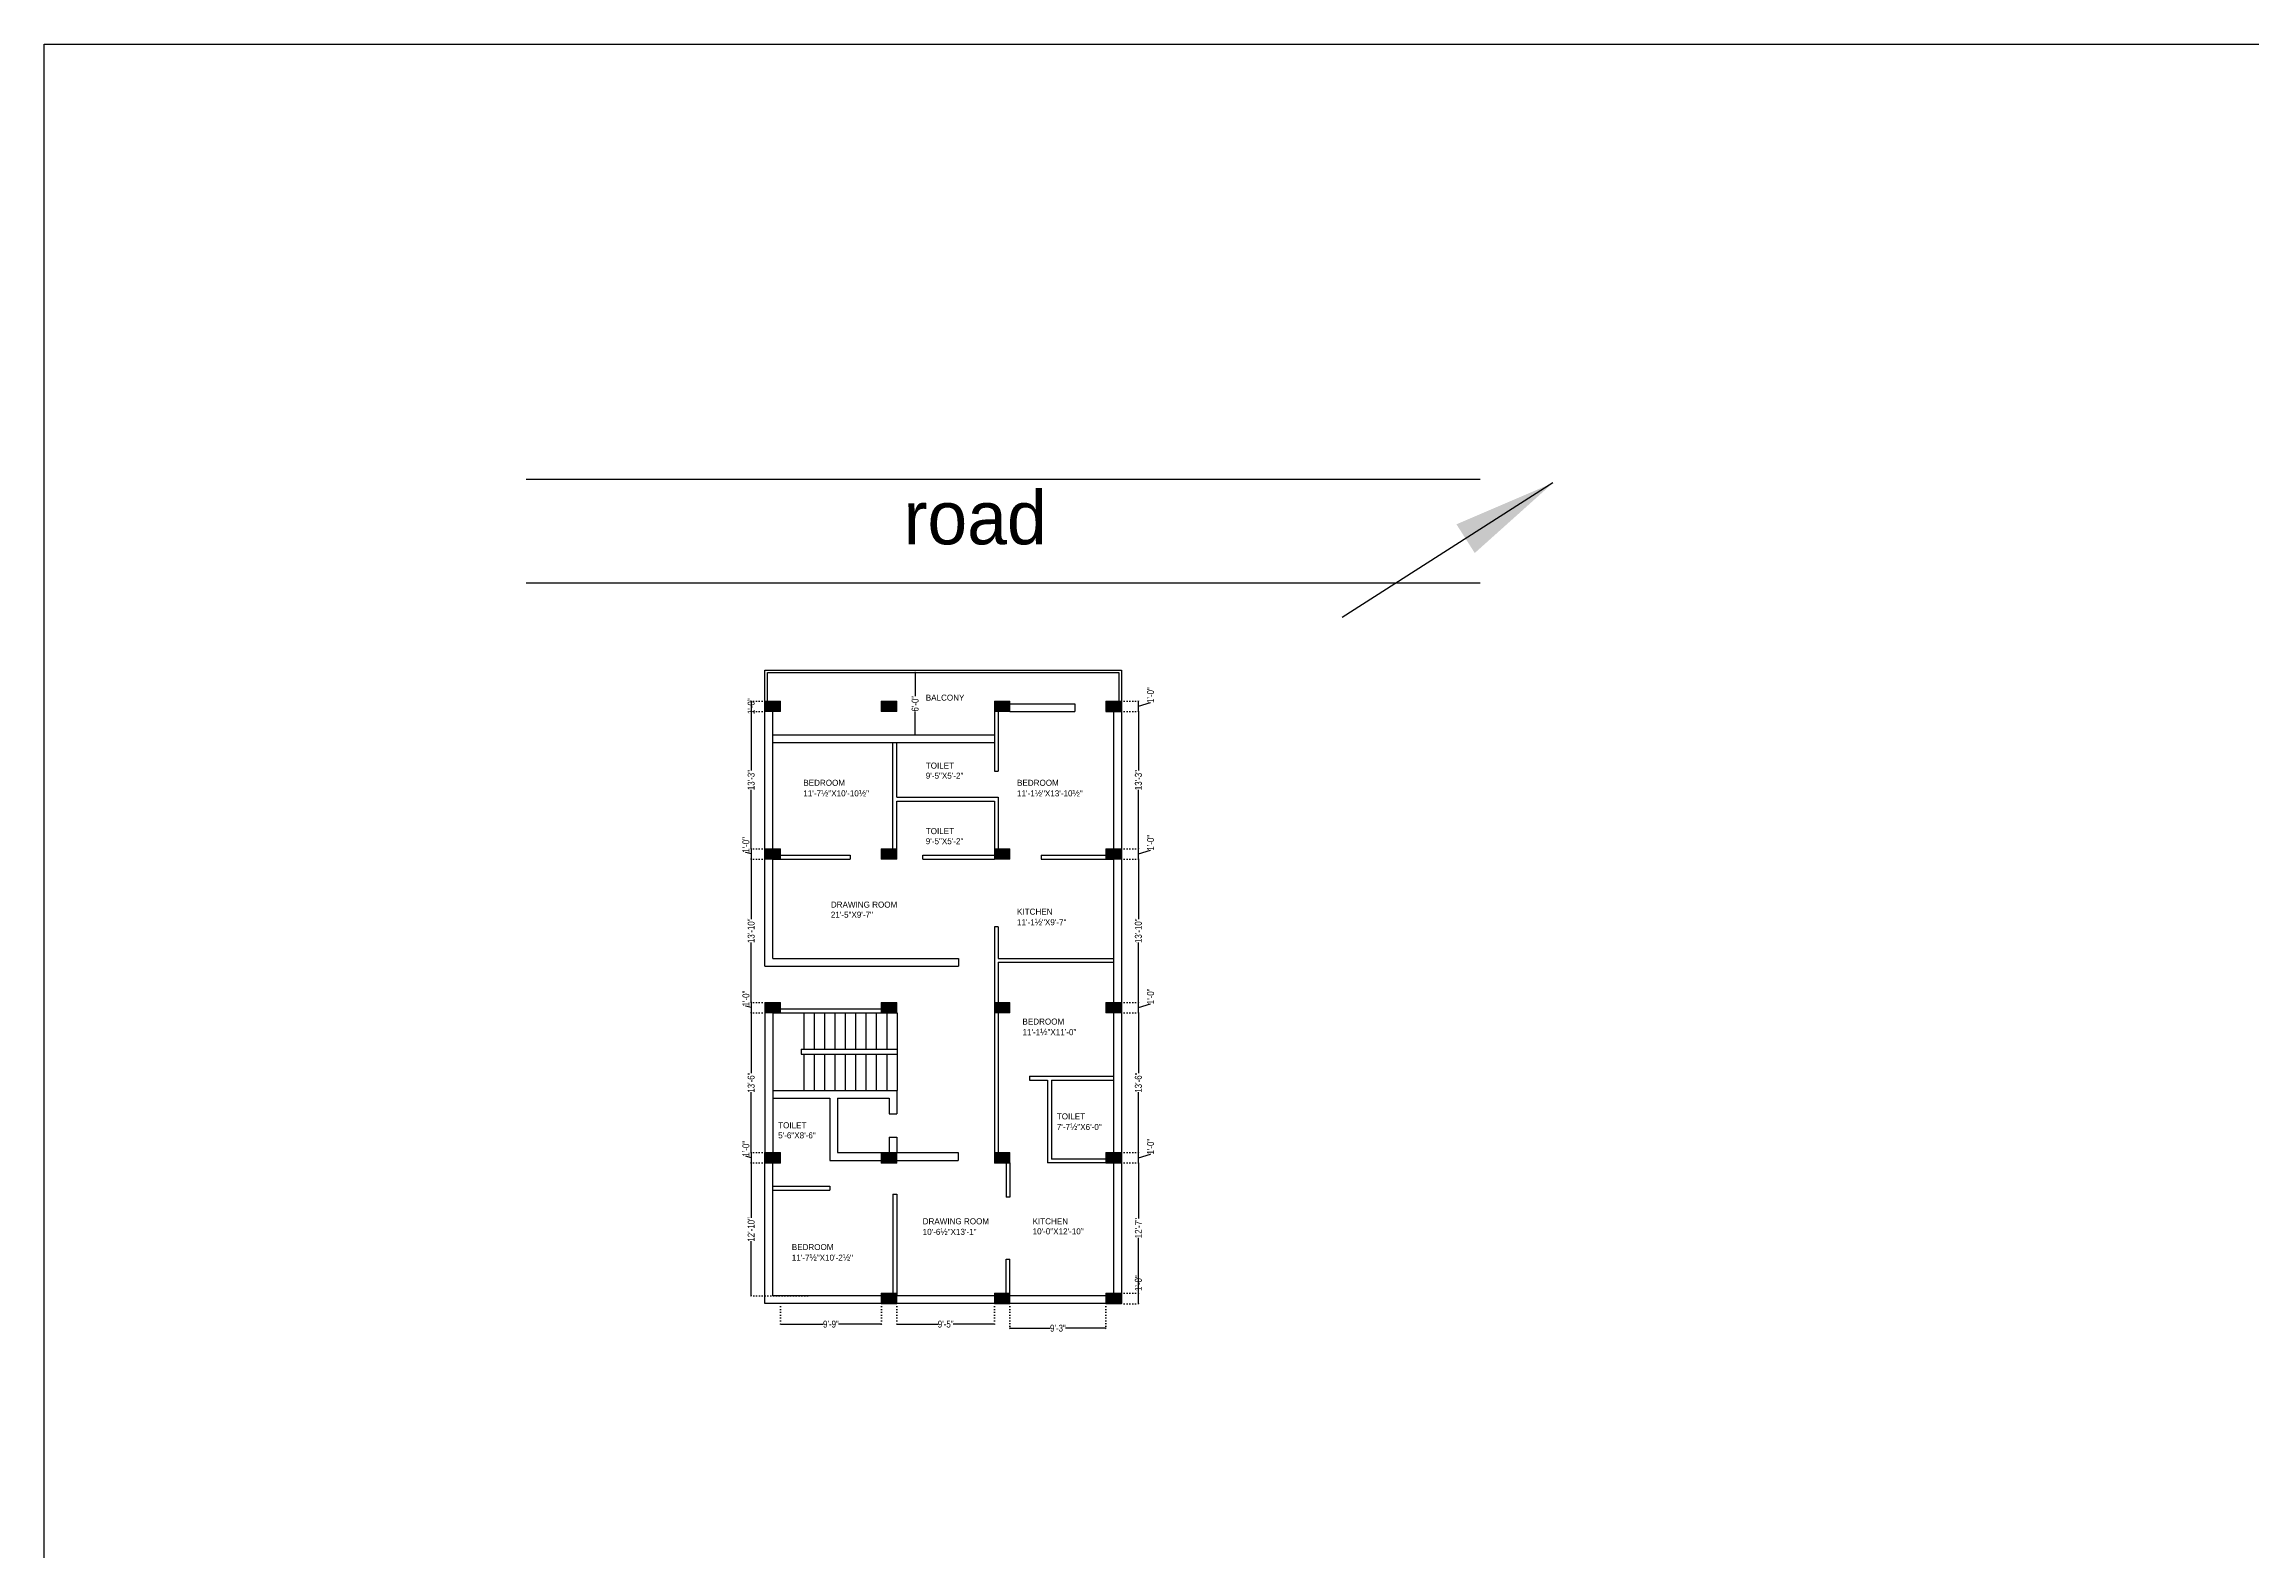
# Model space of a CAD drawing. Extents: x 187966 to 202201, y 659574 to 1343694.
# Drawn here: x 197087 to 199644, y 663675 to 665420 of the extents above; entities that cross this region are included whole.
import ezdxf

# ---------------------------------------------------------------- set-up
doc = ezdxf.new("R2010")
doc.units = 0
doc.header["$MEASUREMENT"] = 0
doc.header["$PDMODE"] = 32
doc.linetypes.add('DOT2', pattern=[3.175, 0, -3.175])
doc.layers.add('A-Wall', color=7, linetype='Continuous', lineweight=30)
doc.layers.add('HATCH', color=8, linetype='Continuous', lineweight=20)
doc.styles.add('AA_03.50', font='ARIALN.TTF', dxfattribs={"height": 8})
doc.styles.get("Standard").update_dxf_attribs({"font": 'stylu.ttf', "height": 7})
doc.dimstyles.new('AA_03.50', dxfattribs={"dimtxt": 9, "dimasz": 3.25, "dimexe": 1.75, "dimexo": 3.375, "dimgap": 0.09, "dimtad": 0, "dimdec": 0, "dimzin": 3, "dimdsep": 46, "dimlunit": 4, "dimtxsty": 'AA_03.50', "dimblk": 'DOTSMALL', "dimcen": 0.09, "dimclre": 7, "dimadec": 0, "dimazin": 0, "dimtfac": 1, "dimtdec": 0, "dimtofl": 0, "dimtmove": 0, "dimatfit": 3, "dimfxl": 1, "dimtolj": 1, "dimtzin": 0, "dimlwd": -1, "dimarcsym": 0})

# ---------------------------------------------------------------- blocks, each defined once
blk = doc.blocks.new('colummn')
at = {"layer": 'HATCH'}
h = blk.add_hatch(dxfattribs=at)
h.set_pattern_fill('ANSI31', color=256)
h.set_pattern_definition([(45, (0, 0), (-0.088388347648, 0.088388347648), [])])
h.paths.add_polyline_path([(198351, 663973.6), (198351, 663961.6), (198369, 663961.6), (198369, 663973.6)])
at = {"layer": 'A-Wall', "lineweight": 0}
blk.add_lwpolyline([(198351, 663973.6), (198351, 663961.6), (198369, 663961.6), (198369, 663973.6)], close=True, dxfattribs=at)
blk = doc.blocks.new('_DotSmall')
at = {"color": 0, "linetype": 'ByBlock', "const_width": 0.5}
blk.add_lwpolyline([(-0.0625, 0, 1), (0.0625, 0, 1)], format="xyb", close=True, dxfattribs=at)
blk = doc.blocks.new('*D201')
at = {"color": 7, "linetype": 'DOT2', "lineweight": -2, "transparency": 16777216}
for p, q in [((197918.7, 664659.5), (197904.3, 664659.5)), ((197918.7, 664647.5), (197904.3, 664647.5))]:
    blk.add_line(p, q, dxfattribs=at)
at = {"color": 0, "transparency": 16777216}
blk.add_line((197906.1, 664659.5), (197906.1, 664647.5), dxfattribs=at)
at = {"layer": 'DEFPOINTS', "color": 0, "transparency": 16777216}
for p in [(197922.1, 664659.5), (197906.1, 664647.5), (197922.1, 664647.5)]:
    blk.add_point(p, dxfattribs=at)
at = {"color": 0, "transparency": 16777216, "xscale": 3.25, "yscale": 3.25, "zscale": 3.25}
for p, rotation in [((197906.1, 664659.5), 90), ((197906.1, 664647.5), 270)]:
    blk.add_blockref('_DotSmall', p, dxfattribs=dict(at, rotation=rotation))
at = {"color": 0, "transparency": 16777216, "insert": (197906.1, 664653.5), "char_height": 8, "attachment_point": 5, "rotation": 90, "style": 'AA_03.50'}
blk.add_mtext('\\A1;1\'-0"', dxfattribs=at)
blk = doc.blocks.new('*D202')
at = {"color": 7, "linetype": 'DOT2', "lineweight": -2, "transparency": 16777216}
for p, q in [((197918.7, 664647.5), (197904.3, 664647.5)), ((197918.7, 664488.5), (197904.3, 664488.5))]:
    blk.add_line(p, q, dxfattribs=at)
at = {"color": 0, "transparency": 16777216}
for p, q in [((197906.1, 664647.5), (197906.1, 664579)), ((197906.1, 664488.5), (197906.1, 664556.9))]:
    blk.add_line(p, q, dxfattribs=at)
at = {"layer": 'DEFPOINTS', "color": 0, "transparency": 16777216}
for p in [(197922.1, 664647.5), (197906.1, 664488.5), (197922.1, 664488.5)]:
    blk.add_point(p, dxfattribs=at)
at = {"color": 0, "transparency": 16777216, "xscale": 3.25, "yscale": 3.25, "zscale": 3.25}
for p, rotation in [((197906.1, 664647.5), 90), ((197906.1, 664488.5), 270)]:
    blk.add_blockref('_DotSmall', p, dxfattribs=dict(at, rotation=rotation))
at = {"color": 0, "transparency": 16777216, "insert": (197906.1, 664568), "char_height": 8, "attachment_point": 5, "rotation": 90, "style": 'AA_03.50'}
blk.add_mtext('\\A1;13\'-3"', dxfattribs=at)
blk = doc.blocks.new('*D203')
at = {"color": 0, "transparency": 16777216}
for p, q in [((197900.1, 664484.3), (197900.1, 664484.4)), ((197906.1, 664482.5), (197900.1, 664484.3)), ((197906.1, 664488.5), (197906.1, 664476.5))]:
    blk.add_line(p, q, dxfattribs=at)
at = {"color": 7, "linetype": 'DOT2', "lineweight": -2, "transparency": 16777216}
for p, q in [((197918.7, 664488.5), (197904.3, 664488.5)), ((197918.7, 664476.5), (197904.3, 664476.5))]:
    blk.add_line(p, q, dxfattribs=at)
at = {"layer": 'DEFPOINTS', "color": 0, "transparency": 16777216}
for p in [(197906.1, 664476.5), (197922.1, 664488.5), (197922.1, 664476.5)]:
    blk.add_point(p, dxfattribs=at)
at = {"color": 0, "transparency": 16777216, "xscale": 3.25, "yscale": 3.25, "zscale": 3.25}
for p, rotation in [((197906.1, 664488.5), 90), ((197906.1, 664476.5), 270)]:
    blk.add_blockref('_DotSmall', p, dxfattribs=dict(at, rotation=rotation))
at = {"color": 0, "transparency": 16777216, "insert": (197900.1, 664492.9), "char_height": 8, "attachment_point": 5, "rotation": 90, "style": 'AA_03.50'}
blk.add_mtext('\\A1;1\'-0"', dxfattribs=at)
blk = doc.blocks.new('*D204')
at = {"color": 7, "linetype": 'DOT2', "lineweight": -2, "transparency": 16777216}
for p, q in [((197918.7, 664476.5), (197904.3, 664476.5)), ((197918.7, 664310.6), (197904.3, 664310.6))]:
    blk.add_line(p, q, dxfattribs=at)
at = {"color": 0, "transparency": 16777216}
for p, q in [((197906.1, 664476.5), (197906.1, 664407.1)), ((197906.1, 664310.6), (197906.1, 664379.9))]:
    blk.add_line(p, q, dxfattribs=at)
at = {"layer": 'DEFPOINTS', "color": 0, "transparency": 16777216}
for p in [(197922.1, 664476.5), (197906.1, 664310.6), (197922.1, 664310.6)]:
    blk.add_point(p, dxfattribs=at)
at = {"color": 0, "transparency": 16777216, "xscale": 3.25, "yscale": 3.25, "zscale": 3.25}
for p, rotation in [((197906.1, 664476.5), 90), ((197906.1, 664310.6), 270)]:
    blk.add_blockref('_DotSmall', p, dxfattribs=dict(at, rotation=rotation))
at = {"color": 0, "transparency": 16777216, "insert": (197906.1, 664393.5), "char_height": 8, "attachment_point": 5, "rotation": 90, "style": 'AA_03.50'}
blk.add_mtext('\\A1;13\'-10"', dxfattribs=at)
blk = doc.blocks.new('*D205')
at = {"color": 0, "transparency": 16777216}
for p, q in [((197900.1, 664306.3), (197900.1, 664306.5)), ((197906.1, 664304.6), (197900.1, 664306.3)), ((197906.1, 664310.6), (197906.1, 664298.6))]:
    blk.add_line(p, q, dxfattribs=at)
at = {"color": 7, "linetype": 'DOT2', "lineweight": -2, "transparency": 16777216}
for p, q in [((197918.7, 664310.6), (197904.3, 664310.6)), ((197918.7, 664298.6), (197904.3, 664298.6))]:
    blk.add_line(p, q, dxfattribs=at)
at = {"layer": 'DEFPOINTS', "color": 0, "transparency": 16777216}
for p in [(197906.1, 664298.6), (197922.1, 664310.6), (197922.1, 664298.6)]:
    blk.add_point(p, dxfattribs=at)
at = {"color": 0, "transparency": 16777216, "xscale": 3.25, "yscale": 3.25, "zscale": 3.25}
for p, rotation in [((197906.1, 664310.6), 90), ((197906.1, 664298.6), 270)]:
    blk.add_blockref('_DotSmall', p, dxfattribs=dict(at, rotation=rotation))
at = {"color": 0, "transparency": 16777216, "insert": (197900.1, 664315), "char_height": 8, "attachment_point": 5, "rotation": 90, "style": 'AA_03.50'}
blk.add_mtext('\\A1;1\'-0"', dxfattribs=at)
blk = doc.blocks.new('*D206')
at = {"color": 7, "linetype": 'DOT2', "lineweight": -2, "transparency": 16777216}
for p, q in [((197918.7, 664298.6), (197904.3, 664298.6)), ((197918.7, 664136.6), (197904.3, 664136.6))]:
    blk.add_line(p, q, dxfattribs=at)
at = {"color": 0, "transparency": 16777216}
for p, q in [((197906.1, 664298.6), (197906.1, 664228.6)), ((197906.1, 664136.6), (197906.1, 664206.5))]:
    blk.add_line(p, q, dxfattribs=at)
at = {"layer": 'DEFPOINTS', "color": 0, "transparency": 16777216}
for p in [(197922.1, 664298.6), (197906.1, 664136.6), (197922.1, 664136.6)]:
    blk.add_point(p, dxfattribs=at)
at = {"color": 0, "transparency": 16777216, "xscale": 3.25, "yscale": 3.25, "zscale": 3.25}
for p, rotation in [((197906.1, 664298.6), 90), ((197906.1, 664136.6), 270)]:
    blk.add_blockref('_DotSmall', p, dxfattribs=dict(at, rotation=rotation))
at = {"color": 0, "transparency": 16777216, "insert": (197906.1, 664217.6), "char_height": 8, "attachment_point": 5, "rotation": 90, "style": 'AA_03.50'}
blk.add_mtext('\\A1;13\'-6"', dxfattribs=at)
blk = doc.blocks.new('*D207')
at = {"color": 7, "linetype": 'DOT2', "lineweight": -2, "transparency": 16777216}
for p, q in [((197918.7, 664136.6), (197904.3, 664136.6)), ((197918.7, 664124.6), (197904.3, 664124.6))]:
    blk.add_line(p, q, dxfattribs=at)
at = {"color": 0, "transparency": 16777216}
for p, q in [((197906.1, 664136.6), (197906.1, 664124.6)), ((197900.1, 664132.3), (197900.1, 664132.5)), ((197906.1, 664130.6), (197900.1, 664132.3))]:
    blk.add_line(p, q, dxfattribs=at)
at = {"layer": 'DEFPOINTS', "color": 0, "transparency": 16777216}
for p in [(197922.1, 664136.6), (197906.1, 664124.6), (197922.1, 664124.6)]:
    blk.add_point(p, dxfattribs=at)
at = {"color": 0, "transparency": 16777216, "xscale": 3.25, "yscale": 3.25, "zscale": 3.25}
for p, rotation in [((197906.1, 664136.6), 90), ((197906.1, 664124.6), 270)]:
    blk.add_blockref('_DotSmall', p, dxfattribs=dict(at, rotation=rotation))
at = {"color": 0, "transparency": 16777216, "insert": (197900.1, 664141), "char_height": 8, "attachment_point": 5, "rotation": 90, "style": 'AA_03.50'}
blk.add_mtext('\\A1;1\'-0"', dxfattribs=at)
blk = doc.blocks.new('*D208')
at = {"color": 7, "linetype": 'DOT2', "lineweight": -2, "transparency": 16777216}
for p, q in [((197918.7, 664124.6), (197904.3, 664124.6)), ((197971.4, 663970.6), (197904.3, 663970.6))]:
    blk.add_line(p, q, dxfattribs=at)
at = {"color": 0, "transparency": 16777216}
for p, q in [((197906.1, 664124.6), (197906.1, 664061.2)), ((197906.1, 663970.6), (197906.1, 664034))]:
    blk.add_line(p, q, dxfattribs=at)
at = {"layer": 'DEFPOINTS', "color": 0, "transparency": 16777216}
for p in [(197922.1, 664124.6), (197906.1, 663970.6), (197974.8, 663970.6)]:
    blk.add_point(p, dxfattribs=at)
at = {"color": 0, "transparency": 16777216, "xscale": 3.25, "yscale": 3.25, "zscale": 3.25}
for p, rotation in [((197906.1, 664124.6), 90), ((197906.1, 663970.6), 270)]:
    blk.add_blockref('_DotSmall', p, dxfattribs=dict(at, rotation=rotation))
at = {"color": 0, "transparency": 16777216, "insert": (197906.1, 664047.6), "char_height": 8, "attachment_point": 5, "rotation": 90, "style": 'AA_03.50'}
blk.add_mtext('\\A1;12\'-10"', dxfattribs=at)
blk = doc.blocks.new('*D209')
at = {"color": 7, "linetype": 'DOT2', "lineweight": -2, "transparency": 16777216}
for p, q in [((198338.3, 663973.6), (198356.3, 663973.6)), ((198338.3, 663961.6), (198356.3, 663961.6))]:
    blk.add_line(p, q, dxfattribs=at)
at = {"color": 0, "transparency": 16777216}
for p, q in [((198354.6, 663973.6), (198354.6, 663976.9)), ((198354.6, 663961.6), (198354.6, 663973.6))]:
    blk.add_line(p, q, dxfattribs=at)
at = {"layer": 'DEFPOINTS', "color": 0, "transparency": 16777216}
for p in [(198334.9, 663973.6), (198334.9, 663961.6), (198354.6, 663973.6)]:
    blk.add_point(p, dxfattribs=at)
at = {"color": 0, "transparency": 16777216, "xscale": 3.25, "yscale": 3.25, "zscale": 3.25}
for p, rotation in [((198354.6, 663973.6), 90), ((198354.6, 663961.6), 270)]:
    blk.add_blockref('_DotSmall', p, dxfattribs=dict(at, rotation=rotation))
at = {"color": 0, "transparency": 16777216, "insert": (198354.6, 663985.4), "char_height": 8, "attachment_point": 5, "rotation": 90, "style": 'AA_03.50'}
blk.add_mtext('\\A1;1\'-0"', dxfattribs=at)
blk = doc.blocks.new('*D210')
at = {"color": 7, "linetype": 'DOT2', "lineweight": -2, "transparency": 16777216}
for p, q in [((198338.3, 664124.6), (198356.3, 664124.6)), ((198338.3, 663973.6), (198356.3, 663973.6))]:
    blk.add_line(p, q, dxfattribs=at)
at = {"color": 0, "transparency": 16777216}
for p, q in [((198354.6, 664124.6), (198354.6, 664060.2)), ((198354.6, 663973.6), (198354.6, 664038))]:
    blk.add_line(p, q, dxfattribs=at)
at = {"layer": 'DEFPOINTS', "color": 0, "transparency": 16777216}
for p in [(198334.9, 664124.6), (198354.6, 664124.6), (198334.9, 663973.6)]:
    blk.add_point(p, dxfattribs=at)
at = {"color": 0, "transparency": 16777216, "xscale": 3.25, "yscale": 3.25, "zscale": 3.25}
for p, rotation in [((198354.6, 664124.6), 90), ((198354.6, 663973.6), 270)]:
    blk.add_blockref('_DotSmall', p, dxfattribs=dict(at, rotation=rotation))
at = {"color": 0, "transparency": 16777216, "insert": (198354.6, 664049.1), "char_height": 8, "attachment_point": 5, "rotation": 90, "style": 'AA_03.50'}
blk.add_mtext('\\A1;12\'-7"', dxfattribs=at)
blk = doc.blocks.new('*D211')
at = {"color": 7, "linetype": 'DOT2', "lineweight": -2, "transparency": 16777216}
for p, q in [((198338.3, 664136.6), (198356.3, 664136.6)), ((198338.3, 664124.6), (198356.3, 664124.6))]:
    blk.add_line(p, q, dxfattribs=at)
at = {"color": 0, "transparency": 16777216}
for p, q in [((198354.6, 664124.6), (198354.6, 664136.6)), ((198354.6, 664130.6), (198368.7, 664134.8)), ((198368.7, 664134.8), (198368.7, 664135))]:
    blk.add_line(p, q, dxfattribs=at)
at = {"layer": 'DEFPOINTS', "color": 0, "transparency": 16777216}
for p in [(198334.9, 664136.6), (198354.6, 664136.6), (198334.9, 664124.6)]:
    blk.add_point(p, dxfattribs=at)
at = {"color": 0, "transparency": 16777216, "xscale": 3.25, "yscale": 3.25, "zscale": 3.25}
for p, rotation in [((198354.6, 664136.6), 90), ((198354.6, 664124.6), 270)]:
    blk.add_blockref('_DotSmall', p, dxfattribs=dict(at, rotation=rotation))
at = {"color": 0, "transparency": 16777216, "insert": (198368.7, 664143.5), "char_height": 8, "attachment_point": 5, "rotation": 90, "style": 'AA_03.50'}
blk.add_mtext('\\A1;1\'-0"', dxfattribs=at)
blk = doc.blocks.new('*D212')
at = {"color": 7, "linetype": 'DOT2', "lineweight": -2, "transparency": 16777216}
for p, q in [((198338.3, 664298.6), (198356.3, 664298.6)), ((198338.3, 664136.6), (198356.3, 664136.6))]:
    blk.add_line(p, q, dxfattribs=at)
at = {"color": 0, "transparency": 16777216}
for p, q in [((198354.6, 664298.6), (198354.6, 664228.6)), ((198354.6, 664136.6), (198354.6, 664206.5))]:
    blk.add_line(p, q, dxfattribs=at)
at = {"layer": 'DEFPOINTS', "color": 0, "transparency": 16777216}
for p in [(198334.9, 664298.6), (198354.6, 664298.6), (198334.9, 664136.6)]:
    blk.add_point(p, dxfattribs=at)
at = {"color": 0, "transparency": 16777216, "xscale": 3.25, "yscale": 3.25, "zscale": 3.25}
for p, rotation in [((198354.6, 664298.6), 90), ((198354.6, 664136.6), 270)]:
    blk.add_blockref('_DotSmall', p, dxfattribs=dict(at, rotation=rotation))
at = {"color": 0, "transparency": 16777216, "insert": (198354.6, 664217.6), "char_height": 8, "attachment_point": 5, "rotation": 90, "style": 'AA_03.50'}
blk.add_mtext('\\A1;13\'-6"', dxfattribs=at)
blk = doc.blocks.new('*D213')
at = {"color": 7, "linetype": 'DOT2', "lineweight": -2, "transparency": 16777216}
for p, q in [((198338.3, 664310.6), (198356.3, 664310.6)), ((198338.3, 664298.6), (198356.3, 664298.6))]:
    blk.add_line(p, q, dxfattribs=at)
at = {"color": 0, "transparency": 16777216}
for p, q in [((198354.6, 664298.6), (198354.6, 664310.6)), ((198354.6, 664304.6), (198368.7, 664308.8)), ((198368.7, 664308.8), (198368.7, 664309))]:
    blk.add_line(p, q, dxfattribs=at)
at = {"layer": 'DEFPOINTS', "color": 0, "transparency": 16777216}
for p in [(198334.9, 664310.6), (198334.9, 664298.6), (198354.6, 664310.6)]:
    blk.add_point(p, dxfattribs=at)
at = {"color": 0, "transparency": 16777216, "xscale": 3.25, "yscale": 3.25, "zscale": 3.25}
for p, rotation in [((198354.6, 664310.6), 90), ((198354.6, 664298.6), 270)]:
    blk.add_blockref('_DotSmall', p, dxfattribs=dict(at, rotation=rotation))
at = {"color": 0, "transparency": 16777216, "insert": (198368.7, 664317.5), "char_height": 8, "attachment_point": 5, "rotation": 90, "style": 'AA_03.50'}
blk.add_mtext('\\A1;1\'-0"', dxfattribs=at)
blk = doc.blocks.new('*D214')
at = {"color": 7, "linetype": 'DOT2', "lineweight": -2, "transparency": 16777216}
for p, q in [((198338.3, 664476.5), (198356.3, 664476.5)), ((198338.3, 664310.6), (198356.3, 664310.6))]:
    blk.add_line(p, q, dxfattribs=at)
at = {"color": 0, "transparency": 16777216}
for p, q in [((198354.6, 664476.5), (198354.6, 664407.1)), ((198354.6, 664310.6), (198354.6, 664379.9))]:
    blk.add_line(p, q, dxfattribs=at)
at = {"layer": 'DEFPOINTS', "color": 0, "transparency": 16777216}
for p in [(198334.9, 664476.5), (198354.6, 664476.5), (198334.9, 664310.6)]:
    blk.add_point(p, dxfattribs=at)
at = {"color": 0, "transparency": 16777216, "xscale": 3.25, "yscale": 3.25, "zscale": 3.25}
for p, rotation in [((198354.6, 664476.5), 90), ((198354.6, 664310.6), 270)]:
    blk.add_blockref('_DotSmall', p, dxfattribs=dict(at, rotation=rotation))
at = {"color": 0, "transparency": 16777216, "insert": (198354.6, 664393.5), "char_height": 8, "attachment_point": 5, "rotation": 90, "style": 'AA_03.50'}
blk.add_mtext('\\A1;13\'-10"', dxfattribs=at)
blk = doc.blocks.new('*D215')
at = {"color": 7, "linetype": 'DOT2', "lineweight": -2, "transparency": 16777216}
for p, q in [((198338.3, 664488.5), (198356.3, 664488.5)), ((198338.3, 664476.5), (198356.3, 664476.5))]:
    blk.add_line(p, q, dxfattribs=at)
at = {"color": 0, "transparency": 16777216}
for p, q in [((198354.6, 664476.5), (198354.6, 664488.5)), ((198354.6, 664482.5), (198368.7, 664486.7)), ((198368.7, 664486.7), (198368.7, 664486.9))]:
    blk.add_line(p, q, dxfattribs=at)
at = {"layer": 'DEFPOINTS', "color": 0, "transparency": 16777216}
for p in [(198334.9, 664488.5), (198334.9, 664476.5), (198354.6, 664488.5)]:
    blk.add_point(p, dxfattribs=at)
at = {"color": 0, "transparency": 16777216, "xscale": 3.25, "yscale": 3.25, "zscale": 3.25}
for p, rotation in [((198354.6, 664488.5), 90), ((198354.6, 664476.5), 270)]:
    blk.add_blockref('_DotSmall', p, dxfattribs=dict(at, rotation=rotation))
at = {"color": 0, "transparency": 16777216, "insert": (198368.7, 664495.4), "char_height": 8, "attachment_point": 5, "rotation": 90, "style": 'AA_03.50'}
blk.add_mtext('\\A1;1\'-0"', dxfattribs=at)
blk = doc.blocks.new('*D216')
at = {"color": 7, "linetype": 'DOT2', "lineweight": -2, "transparency": 16777216}
for p, q in [((198338.3, 664647.5), (198356.3, 664647.5)), ((198338.3, 664488.5), (198356.3, 664488.5))]:
    blk.add_line(p, q, dxfattribs=at)
at = {"color": 0, "transparency": 16777216}
for p, q in [((198354.6, 664647.5), (198354.6, 664579)), ((198354.6, 664488.5), (198354.6, 664556.9))]:
    blk.add_line(p, q, dxfattribs=at)
at = {"layer": 'DEFPOINTS', "color": 0, "transparency": 16777216}
for p in [(198334.9, 664647.5), (198354.6, 664647.5), (198334.9, 664488.5)]:
    blk.add_point(p, dxfattribs=at)
at = {"color": 0, "transparency": 16777216, "xscale": 3.25, "yscale": 3.25, "zscale": 3.25}
for p, rotation in [((198354.6, 664647.5), 90), ((198354.6, 664488.5), 270)]:
    blk.add_blockref('_DotSmall', p, dxfattribs=dict(at, rotation=rotation))
at = {"color": 0, "transparency": 16777216, "insert": (198354.6, 664568), "char_height": 8, "attachment_point": 5, "rotation": 90, "style": 'AA_03.50'}
blk.add_mtext('\\A1;13\'-3"', dxfattribs=at)
blk = doc.blocks.new('*D217')
at = {"color": 7, "linetype": 'DOT2', "lineweight": -2, "transparency": 16777216}
for p, q in [((198338.3, 664659.5), (198356.3, 664659.5)), ((198338.3, 664647.5), (198356.3, 664647.5))]:
    blk.add_line(p, q, dxfattribs=at)
at = {"color": 0, "transparency": 16777216}
for p, q in [((198354.6, 664647.5), (198354.6, 664659.5)), ((198354.6, 664653.5), (198368.7, 664657.7)), ((198368.7, 664657.7), (198368.7, 664657.9))]:
    blk.add_line(p, q, dxfattribs=at)
at = {"layer": 'DEFPOINTS', "color": 0, "transparency": 16777216}
for p in [(198334.9, 664659.5), (198354.6, 664659.5), (198334.9, 664647.5)]:
    blk.add_point(p, dxfattribs=at)
at = {"color": 0, "transparency": 16777216, "xscale": 3.25, "yscale": 3.25, "zscale": 3.25}
for p, rotation in [((198354.6, 664659.5), 90), ((198354.6, 664647.5), 270)]:
    blk.add_blockref('_DotSmall', p, dxfattribs=dict(at, rotation=rotation))
at = {"color": 0, "transparency": 16777216, "insert": (198368.7, 664666.4), "char_height": 8, "attachment_point": 5, "rotation": 90, "style": 'AA_03.50'}
blk.add_mtext('\\A1;1\'-0"', dxfattribs=at)
blk = doc.blocks.new('*D218')
at = {"color": 7, "linetype": 'DOT2', "lineweight": -2, "transparency": 16777216}
for p, q in [((198074.9, 663958.3), (198074.9, 663936.2)), ((198187.9, 663958.3), (198187.9, 663936.2))]:
    blk.add_line(p, q, dxfattribs=at)
at = {"color": 0, "transparency": 16777216}
for p, q in [((198074.9, 663937.9), (198122.6, 663937.9)), ((198187.9, 663937.9), (198140.2, 663937.9))]:
    blk.add_line(p, q, dxfattribs=at)
at = {"layer": 'DEFPOINTS', "color": 0, "transparency": 16777216}
for p in [(198074.9, 663961.6), (198187.9, 663961.6), (198187.9, 663937.9)]:
    blk.add_point(p, dxfattribs=at)
at = {"color": 0, "transparency": 16777216, "xscale": 3.25, "yscale": 3.25, "zscale": 3.25, "rotation": 180}
blk.add_blockref('_DotSmall', (198074.9, 663937.9), dxfattribs=at)
at = {"color": 0, "transparency": 16777216, "xscale": 3.25, "yscale": 3.25, "zscale": 3.25}
blk.add_blockref('_DotSmall', (198187.9, 663937.9), dxfattribs=at)
at = {"color": 0, "transparency": 16777216, "insert": (198131.4, 663937.9), "char_height": 8, "attachment_point": 5, "style": 'AA_03.50'}
blk.add_mtext('\\A1;9\'-5"', dxfattribs=at)
blk = doc.blocks.new('*D219')
at = {"color": 7, "linetype": 'DOT2', "lineweight": -2, "transparency": 16777216}
for p, q in [((198205.9, 663958.3), (198205.9, 663931.5)), ((198316.9, 663958.3), (198316.9, 663931.5))]:
    blk.add_line(p, q, dxfattribs=at)
at = {"color": 0, "transparency": 16777216}
for p, q in [((198205.9, 663933.2), (198252.6, 663933.2)), ((198316.9, 663933.2), (198270.2, 663933.2))]:
    blk.add_line(p, q, dxfattribs=at)
at = {"layer": 'DEFPOINTS', "color": 0, "transparency": 16777216}
for p in [(198205.9, 663961.6), (198316.9, 663961.6), (198316.9, 663933.2)]:
    blk.add_point(p, dxfattribs=at)
at = {"color": 0, "transparency": 16777216, "xscale": 3.25, "yscale": 3.25, "zscale": 3.25, "rotation": 180}
blk.add_blockref('_DotSmall', (198205.9, 663933.2), dxfattribs=at)
at = {"color": 0, "transparency": 16777216, "xscale": 3.25, "yscale": 3.25, "zscale": 3.25}
blk.add_blockref('_DotSmall', (198316.9, 663933.2), dxfattribs=at)
at = {"color": 0, "transparency": 16777216, "insert": (198261.4, 663933.2), "char_height": 8, "attachment_point": 5, "style": 'AA_03.50'}
blk.add_mtext('\\A1;9\'-3"', dxfattribs=at)
blk = doc.blocks.new('*D220')
at = {"color": 7, "linetype": 'DOT2', "lineweight": -2, "transparency": 16777216}
for p, q in [((197940.1, 663958.3), (197940.1, 663936.2)), ((198056.9, 663958.3), (198056.9, 663936.2))]:
    blk.add_line(p, q, dxfattribs=at)
at = {"color": 0, "transparency": 16777216}
for p, q in [((197940.1, 663937.9), (197989.7, 663937.9)), ((198056.9, 663937.9), (198007.3, 663937.9))]:
    blk.add_line(p, q, dxfattribs=at)
at = {"layer": 'DEFPOINTS', "color": 0, "transparency": 16777216}
for p in [(197940.1, 663961.6), (198056.9, 663961.6), (198056.9, 663937.9)]:
    blk.add_point(p, dxfattribs=at)
at = {"color": 0, "transparency": 16777216, "xscale": 3.25, "yscale": 3.25, "zscale": 3.25, "rotation": 180}
blk.add_blockref('_DotSmall', (197940.1, 663937.9), dxfattribs=at)
at = {"color": 0, "transparency": 16777216, "xscale": 3.25, "yscale": 3.25, "zscale": 3.25}
blk.add_blockref('_DotSmall', (198056.9, 663937.9), dxfattribs=at)
at = {"color": 0, "transparency": 16777216, "insert": (197998.5, 663937.9), "char_height": 8, "attachment_point": 5, "style": 'AA_03.50'}
blk.add_mtext('\\A1;9\'-9"', dxfattribs=at)
blk = doc.blocks.new('*D239')
at = {"layer": 'A-Wall', "color": 7, "linetype": 'DOT2', "lineweight": -2, "transparency": 16777216}
for p, q in [((198093.8, 664692.5), (198094.2, 664692.5)), ((198093.8, 664620.5), (198094.2, 664620.5))]:
    blk.add_line(p, q, dxfattribs=at)
at = {"layer": 'A-Wall', "color": 0, "transparency": 16777216}
for p, q in [((198096, 664692.5), (198096, 664665.3)), ((198096, 664620.5), (198096, 664647.6))]:
    blk.add_line(p, q, dxfattribs=at)
at = {"layer": 'DEFPOINTS', "color": 0, "transparency": 16777216}
for p in [(198097.1, 664692.5), (198096, 664620.5), (198097.1, 664620.5)]:
    blk.add_point(p, dxfattribs=at)
at = {"layer": 'A-Wall', "color": 0, "transparency": 16777216, "xscale": 3.25, "yscale": 3.25, "zscale": 3.25}
for p, rotation in [((198096, 664692.5), 90), ((198096, 664620.5), 270)]:
    blk.add_blockref('_DotSmall', p, dxfattribs=dict(at, rotation=rotation))
at = {"layer": 'A-Wall', "color": 0, "transparency": 16777216, "insert": (198096, 664656.5), "char_height": 8, "attachment_point": 5, "rotation": 90, "style": 'AA_03.50'}
blk.add_mtext('\\A1;6\'-0"', dxfattribs=at)

msp = doc.modelspace()

# ---------------------------------------------------------------- linework, layer by layer
for p, q in [((197922.08, 664695.46), (198334.88, 664695.46)), ((197922.08, 664659.46), (197922.08, 664695.46)), ((197925.08, 664692.46), (198331.88, 664692.46)), ((197925.08, 664659.46), (197925.08, 664692.46)), ((197922.08, 664352.55), (197922.08, 664659.46)), ((198280.88, 664656.46), (198280.88, 664647.46)), ((197931.08, 664361.55), (197931.08, 664647.46)), ((198187.88, 664647.46), (198187.88, 664578.21)), ((198192.38, 664647.46), (198192.38, 664578.21)), ((197931.08, 664620.46), (198187.88, 664620.46)), ((197931.08, 664611.46), (198187.88, 664611.46)), ((198070.38, 664488.46), (198070.38, 664611.46)), ((198074.88, 664548.21), (198074.88, 664611.46)), ((198187.88, 664578.21), (198192.38, 664578.21)), ((198074.88, 664548.21), (198192.38, 664548.21)), ((198192.38, 664548.21), (198192.38, 664488.46)), ((198074.88, 664476.46), (198074.88, 664543.71)), ((198074.88, 664543.71), (198187.88, 664543.71)), ((198187.88, 664543.71), (198187.88, 664476.46)), ((197931.08, 664480.96), (198020.88, 664480.96)), ((197931.08, 664476.46), (198020.88, 664476.46)), ((198020.88, 664480.96), (198020.88, 664476.46)), ((198104.88, 664480.96), (198187.88, 664480.96)), ((198104.88, 664476.46), (198104.88, 664480.96)), ((198104.88, 664476.46), (198187.88, 664476.46)), ((198241.88, 664480.96), (198325.88, 664480.96)), ((198241.88, 664480.96), (198241.88, 664476.46)), ((198241.88, 664476.46), (198325.88, 664476.46)), ((198187.88, 664397.94), (198187.88, 664136.55)), ((198192.38, 664397.94), (198187.88, 664397.94)), ((198192.38, 664397.94), (198192.38, 664361.55)), ((197922.08, 664352.55), (198146.13, 664352.55)), ((197931.08, 664361.55), (198146.13, 664361.55)), ((198146.13, 664361.55), (198146.13, 664352.55)), ((198192.38, 664361.55), (198325.88, 664361.55)), ((198192.38, 664357.05), (198325.88, 664357.05)), ((198192.38, 664357.05), (198192.38, 664310.55)), ((197922.08, 664298.55), (197922.08, 664136.55)), ((197931.08, 664303.05), (198075.08, 664303.05)), ((197931.08, 664298.55), (197931.08, 664136.55)), ((197931.08, 664298.55), (198075.08, 664298.55)), ((197967.08, 664298.55), (197967.08, 664256.55)), ((197979.08, 664298.55), (197979.08, 664256.55)), ((197991.08, 664298.55), (197991.08, 664256.55)), ((198003.08, 664298.55), (198003.08, 664256.55)), ((198015.08, 664298.55), (198015.08, 664256.55)), ((198027.08, 664298.55), (198027.08, 664256.55)), ((198039.08, 664298.55), (198039.08, 664256.55)), ((198051.08, 664298.55), (198051.08, 664256.55)), ((198063.08, 664298.55), (198063.08, 664256.55)), ((198075.08, 664298.55), (198075.08, 664208.55)), ((198192.38, 664310.25), (198192.38, 664136.55)), ((197964.08, 664256.55), (198075.08, 664256.55)), ((197964.08, 664256.55), (197964.08, 664250.55)), ((197964.08, 664250.55), (198075.08, 664250.55)), ((197967.08, 664250.55), (197967.08, 664208.55)), ((197979.08, 664250.55), (197979.08, 664208.55)), ((197991.08, 664250.55), (197991.08, 664208.55)), ((198003.08, 664250.55), (198003.08, 664208.55)), ((198015.08, 664250.55), (198015.08, 664208.55)), ((198027.08, 664250.55), (198027.08, 664208.55)), ((198039.08, 664250.55), (198039.08, 664208.55)), ((198051.08, 664250.55), (198051.08, 664208.55)), ((198063.08, 664250.55), (198063.08, 664208.55)), ((198228.38, 664225.05), (198325.88, 664225.05)), ((198228.38, 664225.05), (198228.38, 664220.55)), ((198228.38, 664220.55), (198249.38, 664220.55)), ((198249.38, 664220.55), (198249.38, 664124.55)), ((198253.88, 664220.55), (198253.88, 664129.05)), ((198253.88, 664220.55), (198325.88, 664220.55)), ((197931.08, 664208.55), (198075.08, 664208.55)), ((197931.08, 664199.55), (197997.08, 664199.55)), ((197997.08, 664199.55), (197997.08, 664127.55)), ((198006.08, 664199.55), (198065.88, 664199.55)), ((198006.08, 664199.55), (198006.08, 664136.55)), ((198065.88, 664199.55), (198065.88, 664181.55)), ((198074.88, 664208.55), (198074.88, 664181.55)), ((198065.88, 664181.55), (198074.88, 664181.55)), ((198006.08, 664136.55), (198056.88, 664136.55)), ((198065.88, 664154.55), (198074.88, 664154.55)), ((198065.88, 664154.55), (198065.88, 664136.55)), ((198074.88, 664154.55), (198074.88, 664136.55)), ((198074.88, 664136.55), (198145.88, 664136.55)), ((198145.88, 664136.55), (198145.88, 664127.55)), ((198187.88, 664136.55), (198192.38, 664136.55)), ((197997.08, 664127.55), (198056.96, 664127.55)), ((198074.88, 664127.55), (198145.88, 664127.55)), ((198316.88, 664124.55), (198249.38, 664124.55)), ((198316.88, 664129.05), (198253.88, 664129.05)), ((197931.08, 664097.55), (197997.08, 664097.55)), ((197931.08, 664093.05), (197997.08, 664093.05)), ((197997.08, 664097.55), (197997.08, 664093.05)), ((198070.38, 664088.55), (198070.38, 663970.64)), ((198070.38, 664088.55), (198074.88, 664088.55)), ((198074.88, 664088.55), (198074.88, 663970.64))]:
    msp.add_line(p, q)
at = {"lineweight": 30}
for p, q in [((198331.88, 664692.46), (198331.88, 664659.46)), ((198334.88, 664695.46), (198334.88, 663961.64)), ((198187.88, 664656.46), (198280.88, 664656.46)), ((198316.88, 664656.46), (198334.88, 664656.46)), ((198325.88, 664659.46), (198325.88, 663961.64)), ((198205.88, 664647.46), (198280.88, 664647.46)), ((198316.88, 664647.46), (198334.88, 664647.46)), ((197922.08, 663961.64), (197922.08, 664136.55)), ((197931.08, 663970.64), (197931.08, 664124.55)), ((198334.88, 663961.64), (197922.08, 663961.64)), ((198334.88, 663970.64), (197931.08, 663970.64))]:
    msp.add_line(p, q, dxfattribs=at)
at = {"layer": 'A-Wall'}
for p, q in [((197645.7, 664916.6), (198750.67, 664916.6)), ((197645.7, 664796.6), (198750.67, 664796.6)), ((198201.38, 664124.55), (198201.38, 664085.09)), ((198205.88, 664124.55), (198205.88, 664085.09)), ((198205.88, 664085.09), (198201.38, 664085.09)), ((198201.38, 664013.09), (198205.88, 664013.09)), ((198201.38, 663973.64), (198201.38, 664013.09)), ((198205.88, 663973.64), (198205.88, 664013.09))]:
    msp.add_line(p, q, dxfattribs=at)
msp.add_lwpolyline([(197087.24, 665420.32), (202201.29, 665420.32), (202201.29, 661930.4), (197087.24, 661930.4)], close=True, dxfattribs=at)

# ---------------------------------------------------------------- block references
for p in [(-428.93, 685.83), (-294.13, 685.83), (-163.13, 685.83), (-34.13, 685.83), (-428.93, 514.83), (-294.13, 514.83), (-163.13, 514.83), (-34.13, 514.83), (-428.93, 336.91), (-294.13, 336.91), (-163.13, 336.91), (-34.13, 336.91), (-428.93, 162.91), (-294.13, 162.91), (-163.13, 162.91), (-34.13, 162.91), (-294.13, 0), (-163.13, 0), (-34.13, 0)]:
    msp.add_blockref('colummn', p)

# ---------------------------------------------------------------- texts
at = {"layer": 'A-Wall', "attachment_point": 1}
for s, width, insert, char_height in [('road', 133.4108, (198082.71, 664902.95), 61.912), ('BALCONY', 67.289, (198108.37, 664667.01), 7), ('TOILET\\P9\'-5"X5\'-2"', 67.289, (198108.37, 664588.29), 7), ('BEDROOM\\P11\'-7{\\H1.0833x;½}"X10\'-10{\\H1.0833x;½}"', 67.289, (197966.55, 664568.37), 7), ('BEDROOM\\P11\'-1{\\H1.0833x;½}"X13\'-10{\\H1.0833x;½}"', 67.289, (198214.07, 664568.37), 7), ('TOILET\\P9\'-5"X5\'-2"', 67.289, (198108.37, 664512.4), 7), ('DRAWING ROOM\\P21\'-5"X9\'-7"', 147.1042, (197998.42, 664427.28), 7), ('KITCHEN\\P11\'-1{\\H1.0833x;½}"X9\'-7"', 67.289, (198214.07, 664419.13), 7), ('BEDROOM\\P11\'-1{\\H1.0833x;½}"X11\'-0"', 67.289, (198220.36, 664291.83), 7), ('TOILET\\P5\'-6"X8\'-6"', 67.289, (197937.39, 664171.74), 7), ('TOILET\\P7\'-7{\\H1.0833x;½}"X6\'-0"', 67.289, (198260.15, 664182.01), 7), ('DRAWING ROOM\\P10\'-6{\\H1.0833x;½}"X13\'-1"', 147.1042, (198104.76, 664060.54), 7), ('KITCHEN\\P10\'-0"X12\'-10"', 147.1042, (198232.1, 664060.54), 7), ('BEDROOM\\P11\'-7{\\H1.0833x;½}"X10\'-2{\\H1.0833x;½}"', 67.289, (197953.17, 664030.67), 7)]:
    msp.add_mtext_dynamic_manual_height_columns(s, width=width, gutter_width=35, heights=[0], dxfattribs=dict(at, insert=insert, char_height=char_height))

# ---------------------------------------------------------------- dimensions: what is measured, and where the dimension line sits
for base, p1, p2, override, picture, middle in [((198354.57, 664659.46), (198334.88, 664647.46), (198334.88, 664659.46), {"dimtxt": 8, "dimdec": 1, "dimtdec": 1, "dimtmove": 1, "dimfxl": 0.1}, '*D217', (198368.7, 664657.98)), ((197906.09, 664488.46), (197922.08, 664647.46), (197922.08, 664488.46), {"dimtxt": 8, "dimdec": 1, "dimtdec": 1, "dimtmove": 1, "dimfxl": 0.1}, '*D202', (197906.09, 664567.96)), ((198354.57, 664647.46), (198334.88, 664488.46), (198334.88, 664647.46), {"dimtxt": 8, "dimdec": 1, "dimtdec": 1, "dimtmove": 1, "dimfxl": 0.1}, '*D216', (198354.57, 664567.96)), ((197906.09, 664476.46), (197922.08, 664488.46), (197922.08, 664476.46), {"dimtxt": 8, "dimdec": 1, "dimtdec": 1, "dimtmove": 1, "dimfxl": 0.1}, '*D203', (197900.12, 664484.53)), ((198354.57, 664488.46), (198334.88, 664476.46), (198334.88, 664488.46), {"dimtxt": 8, "dimdec": 1, "dimtdec": 1, "dimtmove": 1, "dimfxl": 0.1}, '*D215', (198368.7, 664486.98)), ((197906.09, 664310.55), (197922.08, 664476.46), (197922.08, 664310.55), {"dimtxt": 8, "dimdec": 1, "dimtdec": 1, "dimtmove": 1, "dimfxl": 0.1}, '*D204', (197906.09, 664393.51)), ((198354.57, 664476.46), (198334.88, 664310.55), (198334.88, 664476.46), {"dimtxt": 8, "dimdec": 1, "dimtdec": 1, "dimtmove": 1, "dimfxl": 0.1}, '*D214', (198354.57, 664393.51)), ((197906.09, 664298.55), (197922.08, 664310.55), (197922.08, 664298.55), {"dimtxt": 8, "dimdec": 1, "dimtdec": 1, "dimtmove": 1, "dimfxl": 0.1}, '*D205', (197900.12, 664306.61)), ((198354.57, 664310.55), (198334.88, 664298.55), (198334.88, 664310.55), {"dimtxt": 8, "dimdec": 1, "dimtdec": 1, "dimtmove": 1, "dimfxl": 0.1}, '*D213', (198368.7, 664309.06)), ((197906.09, 664136.55), (197922.08, 664298.55), (197922.08, 664136.55), {"dimtxt": 8, "dimdec": 1, "dimtdec": 1, "dimtmove": 1, "dimfxl": 0.1}, '*D206', (197906.09, 664217.55)), ((198354.57, 664298.55), (198334.88, 664136.55), (198334.88, 664298.55), {"dimtxt": 8, "dimdec": 1, "dimtdec": 1, "dimtmove": 1, "dimfxl": 0.1}, '*D212', (198354.57, 664217.55)), ((197906.09, 664124.55), (197922.08, 664136.55), (197922.08, 664124.55), {"dimtxt": 8, "dimdec": 1, "dimtdec": 1, "dimtmove": 1, "dimfxl": 0.1}, '*D207', (197900.12, 664132.61)), ((198354.57, 664136.55), (198334.88, 664124.55), (198334.88, 664136.55), {"dimtxt": 8, "dimdec": 1, "dimtdec": 1, "dimtmove": 1, "dimfxl": 0.1}, '*D211', (198368.7, 664135.06)), ((197906.09, 663970.64), (197922.08, 664124.55), (197974.77, 663970.64), {"dimtxt": 8, "dimdec": 1, "dimtdec": 1, "dimtmove": 1, "dimfxl": 0.1}, '*D208', (197906.09, 664047.59)), ((198354.57, 664124.55), (198334.88, 663973.64), (198334.88, 664124.55), {"dimtxt": 8, "dimdec": 1, "dimtdec": 1, "dimtmove": 1, "dimfxl": 0.1}, '*D210', (198354.57, 664049.09)), ((198354.57, 663973.64), (198334.88, 663961.64), (198334.88, 663973.64), {"dimtxt": 8, "dimdec": 1, "dimtdec": 1, "dimfxl": 0.1}, '*D209', (198354.57, 663985.4))]:
    dim = msp.add_linear_dim(base=base, p1=p1, p2=p2, angle=90, dimstyle='AA_03.50', override=override)
    dim.commit()
    dim.dimension.update_dxf_attribs({"geometry": picture, "text_midpoint": middle})
dim = msp.add_linear_dim(base=(197906.09, 664647.46), p1=(197922.08, 664659.46), p2=(197922.08, 664647.46), angle=90, dimstyle='AA_03.50', override={"dimtxt": 8, "dimdec": 1, "dimtdec": 1, "dimfxl": 0.1})
dim.commit()
dim.dimension.update_dxf_attribs({"geometry": '*D201', "text_midpoint": (197906.09, 664653.46), "dimtype": 160})
for base, p1, p2, picture, middle in [((198056.88, 663937.93), (197940.08, 663961.64), (198056.88, 663961.64), '*D220', (197998.48, 663937.93)), ((198187.88, 663937.93), (198074.88, 663961.64), (198187.88, 663961.64), '*D218', (198131.38, 663937.93)), ((198316.88, 663933.22), (198205.88, 663961.64), (198316.88, 663961.64), '*D219', (198261.38, 663933.22))]:
    dim = msp.add_linear_dim(base=base, p1=p1, p2=p2, dimstyle='AA_03.50', override={"dimtxt": 8, "dimdec": 1, "dimtdec": 1, "dimfxl": 0.1})
    dim.commit()
    dim.dimension.update_dxf_attribs({"geometry": picture, "text_midpoint": middle})
at = {"layer": 'A-Wall'}
dim = msp.add_linear_dim(base=(198096, 664620.46), p1=(198097.13, 664692.46), p2=(198097.13, 664620.46), angle=90, dimstyle='AA_03.50', override={"dimtxt": 8, "dimdec": 1, "dimtdec": 1, "dimfxl": 0.1}, dxfattribs=at)
dim.commit()
dim.dimension.update_dxf_attribs({"geometry": '*D239', "text_midpoint": (198096, 664656.46)})

# ---------------------------------------------------------------- leaders
msp.add_leader([(198834.8, 664912.13), (198590.55, 664756.39)], dimstyle='AA_03.50', override={"dimtxt": 8, "dimasz": 120, "dimgap": 0.09, "dimtad": 0, "dimdec": 1, "dimtdec": 1, "dimfxl": 0.1}, dxfattribs=at)

doc.saveas('drawing.dxf')
